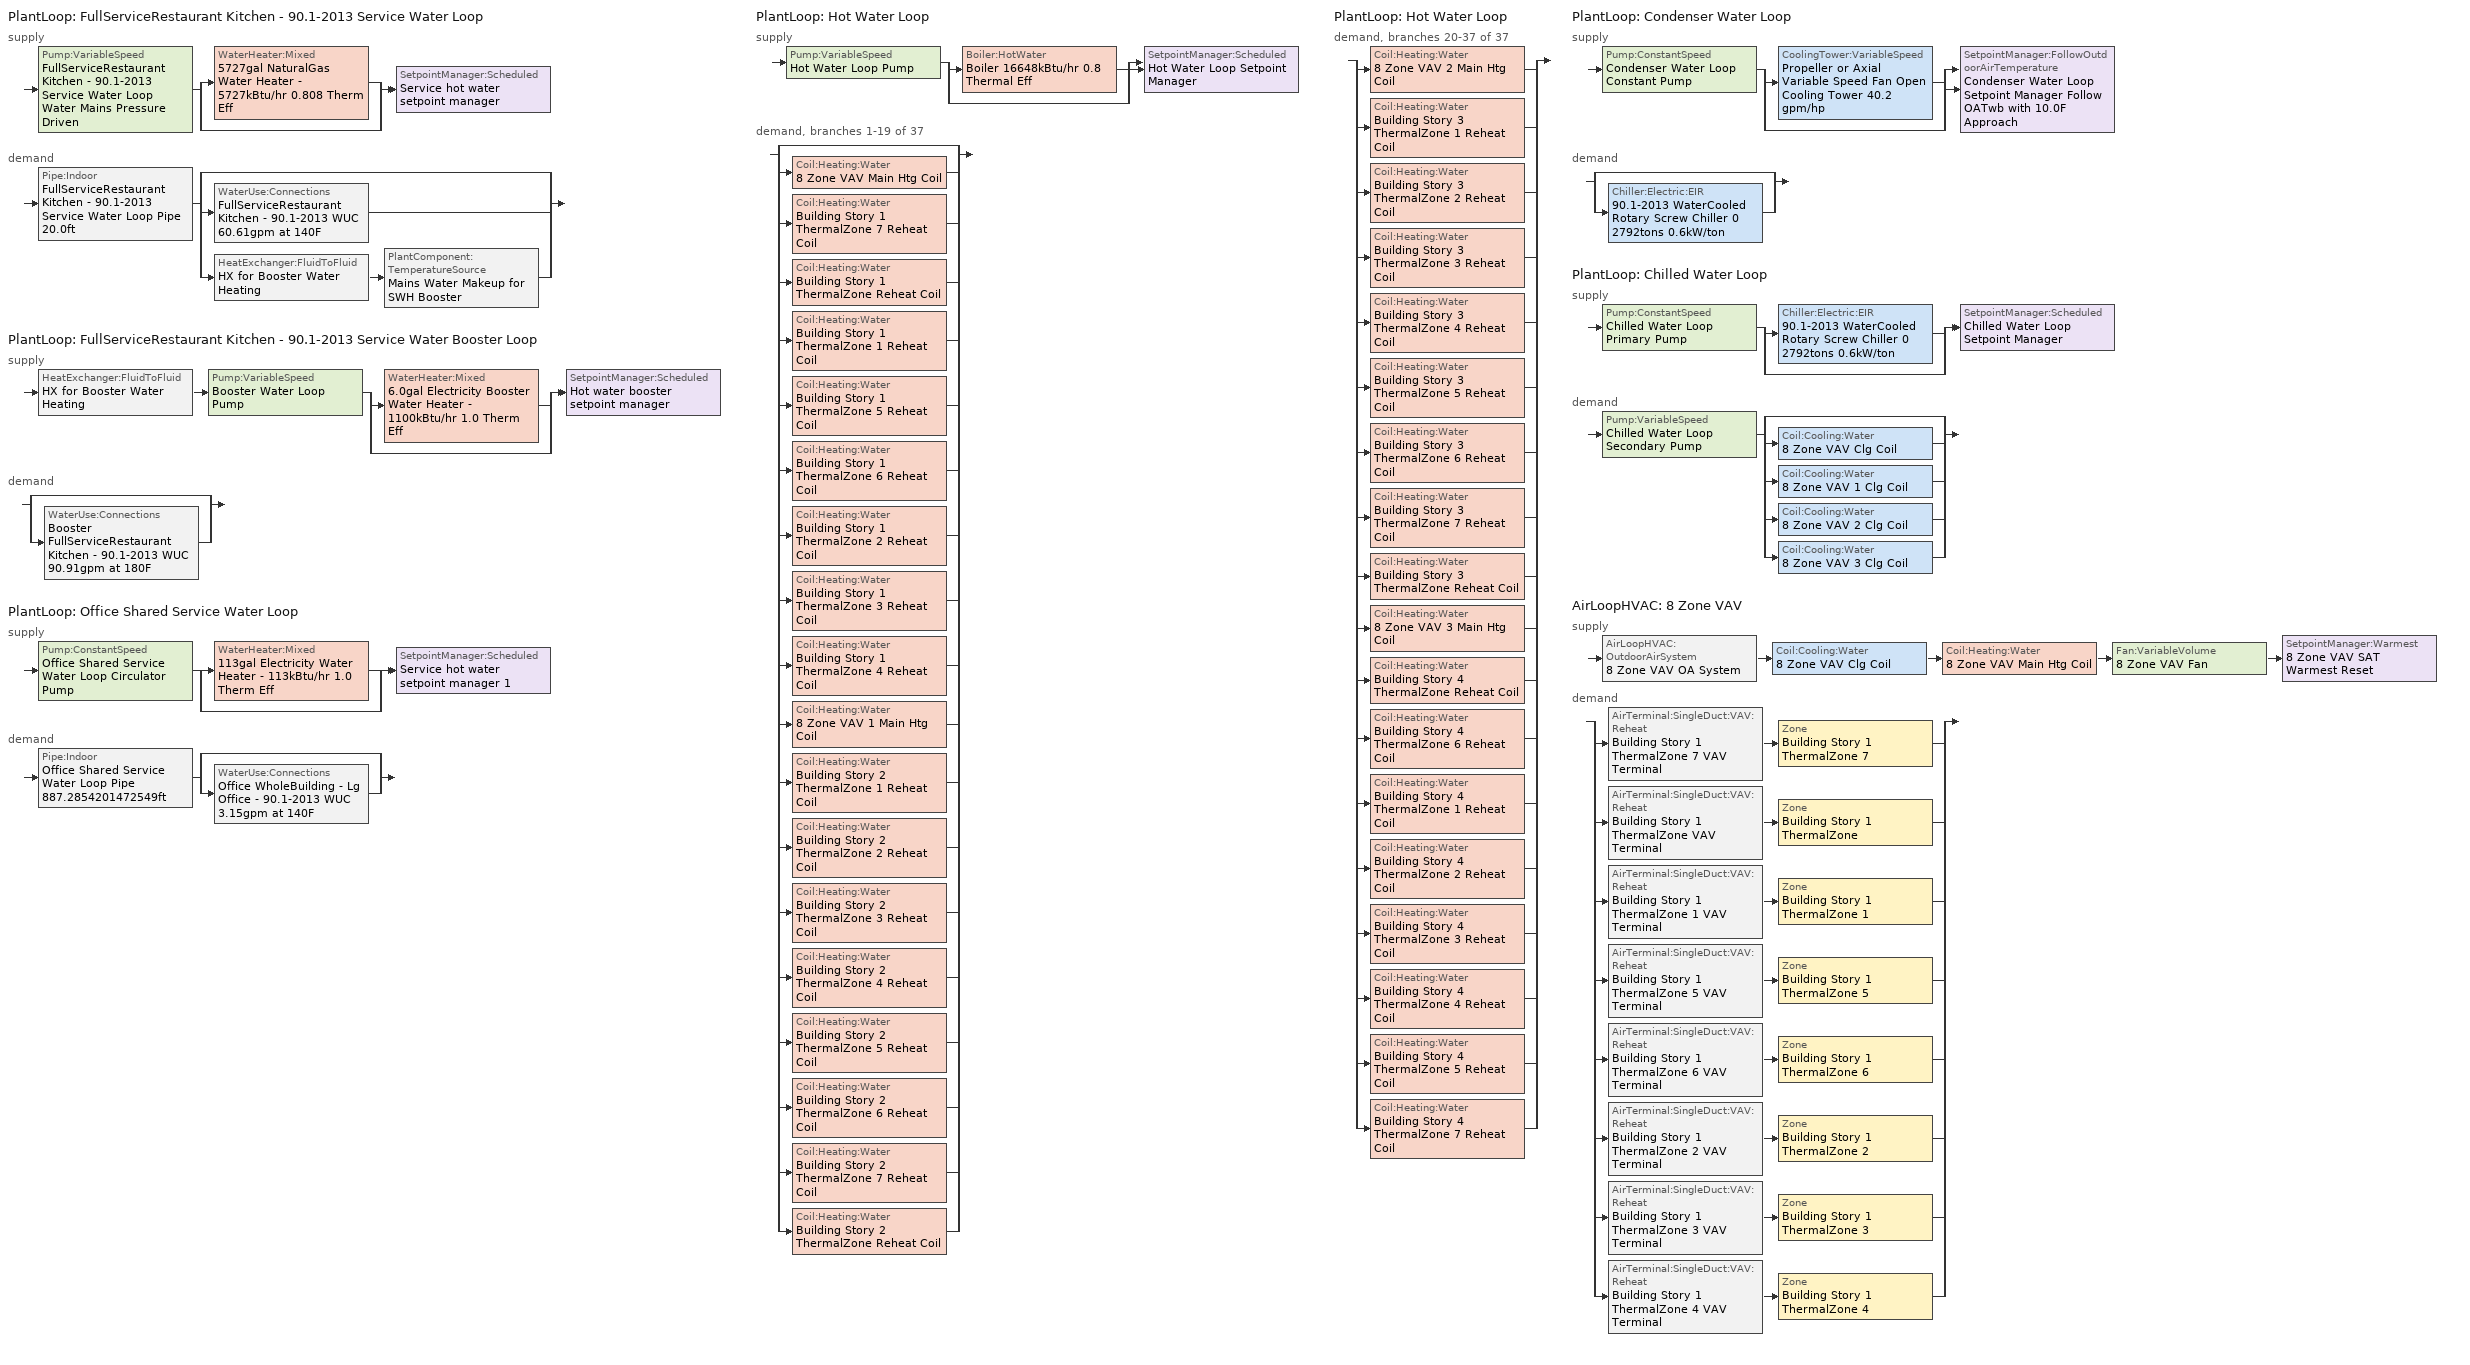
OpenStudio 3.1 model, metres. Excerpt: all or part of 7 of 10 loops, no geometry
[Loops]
PlantLoop 'FullServiceRestaurant Kitchen - 90.1-2013 Service Water Loop'
 supply: Pump:VariableSpeed 'FullServiceRestaurant Kitchen - 90.1-2013 Service Water Loop Water Mains Pressure Driven' > split
  | WaterHeater:Mixed '5727gal NaturalGas Water Heater - 5727kBtu/hr 0.808 Therm Eff'
  | bypass
  join > SetpointManager:Scheduled 'Service hot water setpoint manager'
 demand: Pipe:Indoor 'FullServiceRestaurant Kitchen - 90.1-2013 Service Water Loop Pipe 20.0ft' > split
  | bypass
  | WaterUse:Connections 'FullServiceRestaurant Kitchen - 90.1-2013 WUC 60.61gpm at 140F'
  | HeatExchanger:FluidToFluid 'HX for Booster Water Heating' > PlantComponent:TemperatureSource 'Mains Water Makeup for SWH Booster'
PlantLoop 'FullServiceRestaurant Kitchen - 90.1-2013 Service Water Booster Loop'
 supply: HeatExchanger:FluidToFluid 'HX for Booster Water Heating' > Pump:VariableSpeed 'Booster Water Loop Pump' > split
  | WaterHeater:Mixed '6.0gal Electricity Booster Water Heater - 1100kBtu/hr 1.0 Therm Eff'
  | bypass
  join > SetpointManager:Scheduled 'Hot water booster setpoint manager'
 demand: split
  | bypass
  | WaterUse:Connections 'Booster FullServiceRestaurant Kitchen - 90.1-2013 WUC 90.91gpm at 180F'
PlantLoop 'Office Shared Service Water Loop'
 supply: Pump:ConstantSpeed 'Office Shared Service Water Loop Circulator Pump' > split
  | WaterHeater:Mixed '113gal Electricity Water Heater - 113kBtu/hr 1.0 Therm Eff'
  | bypass
  join > SetpointManager:Scheduled 'Service hot water setpoint manager 1'
 demand: Pipe:Indoor 'Office Shared Service Water Loop Pipe 887.2854201472549ft' > split
  | bypass
  | WaterUse:Connections 'Office WholeBuilding - Lg Office - 90.1-2013 WUC 3.15gpm at 140F'
PlantLoop 'Hot Water Loop'
 supply: Pump:VariableSpeed 'Hot Water Loop Pump' > split
  | Boiler:HotWater 'Boiler 16648kBtu/hr 0.8 Thermal Eff'
  | bypass
  join > SetpointManager:Scheduled 'Hot Water Loop Setpoint Manager'
 demand, branches 1-19 of 37: split
  | bypass
  | Coil:Heating:Water '8 Zone VAV Main Htg Coil'
  | Coil:Heating:Water 'Building Story 1 ThermalZone 7 Reheat Coil'
  | Coil:Heating:Water 'Building Story 1 ThermalZone Reheat Coil'
  | Coil:Heating:Water 'Building Story 1 ThermalZone 1 Reheat Coil'
  | Coil:Heating:Water 'Building Story 1 ThermalZone 5 Reheat Coil'
  | Coil:Heating:Water 'Building Story 1 ThermalZone 6 Reheat Coil'
  | Coil:Heating:Water 'Building Story 1 ThermalZone 2 Reheat Coil'
  | Coil:Heating:Water 'Building Story 1 ThermalZone 3 Reheat Coil'
  | Coil:Heating:Water 'Building Story 1 ThermalZone 4 Reheat Coil'
  | Coil:Heating:Water '8 Zone VAV 1 Main Htg Coil'
  | Coil:Heating:Water 'Building Story 2 ThermalZone 1 Reheat Coil'
  | Coil:Heating:Water 'Building Story 2 ThermalZone 2 Reheat Coil'
  | Coil:Heating:Water 'Building Story 2 ThermalZone 3 Reheat Coil'
  | Coil:Heating:Water 'Building Story 2 ThermalZone 4 Reheat Coil'
  | Coil:Heating:Water 'Building Story 2 ThermalZone 5 Reheat Coil'
  | Coil:Heating:Water 'Building Story 2 ThermalZone 6 Reheat Coil'
  | Coil:Heating:Water 'Building Story 2 ThermalZone 7 Reheat Coil'
  | Coil:Heating:Water 'Building Story 2 ThermalZone Reheat Coil'
PlantLoop 'Hot Water Loop'
 demand, branches 20-37 of 37: split
  | Coil:Heating:Water '8 Zone VAV 2 Main Htg Coil'
  | Coil:Heating:Water 'Building Story 3 ThermalZone 1 Reheat Coil'
  | Coil:Heating:Water 'Building Story 3 ThermalZone 2 Reheat Coil'
  | Coil:Heating:Water 'Building Story 3 ThermalZone 3 Reheat Coil'
  | Coil:Heating:Water 'Building Story 3 ThermalZone 4 Reheat Coil'
  | Coil:Heating:Water 'Building Story 3 ThermalZone 5 Reheat Coil'
  | Coil:Heating:Water 'Building Story 3 ThermalZone 6 Reheat Coil'
  | Coil:Heating:Water 'Building Story 3 ThermalZone 7 Reheat Coil'
  | Coil:Heating:Water 'Building Story 3 ThermalZone Reheat Coil'
  | Coil:Heating:Water '8 Zone VAV 3 Main Htg Coil'
  | Coil:Heating:Water 'Building Story 4 ThermalZone Reheat Coil'
  | Coil:Heating:Water 'Building Story 4 ThermalZone 6 Reheat Coil'
  | Coil:Heating:Water 'Building Story 4 ThermalZone 1 Reheat Coil'
  | Coil:Heating:Water 'Building Story 4 ThermalZone 2 Reheat Coil'
  | Coil:Heating:Water 'Building Story 4 ThermalZone 3 Reheat Coil'
  | Coil:Heating:Water 'Building Story 4 ThermalZone 4 Reheat Coil'
  | Coil:Heating:Water 'Building Story 4 ThermalZone 5 Reheat Coil'
  | Coil:Heating:Water 'Building Story 4 ThermalZone 7 Reheat Coil'
PlantLoop 'Condenser Water Loop'
 supply: Pump:ConstantSpeed 'Condenser Water Loop Constant Pump' > split
  | CoolingTower:VariableSpeed 'Propeller or Axial Variable Speed Fan Open Cooling Tower 40.2 gpm/hp'
  | bypass
  join > SetpointManager:FollowOutdoorAirTemperature 'Condenser Water Loop Setpoint Manager Follow OATwb with 10.0F Approach'
 demand: split
  | bypass
  | Chiller:Electric:EIR '90.1-2013 WaterCooled  Rotary Screw Chiller 0 2792tons 0.6kW/ton'
PlantLoop 'Chilled Water Loop'
 supply: Pump:ConstantSpeed 'Chilled Water Loop Primary Pump' > split
  | Chiller:Electric:EIR '90.1-2013 WaterCooled  Rotary Screw Chiller 0 2792tons 0.6kW/ton'
  | bypass
  join > SetpointManager:Scheduled 'Chilled Water Loop Setpoint Manager'
 demand: Pump:VariableSpeed 'Chilled Water Loop Secondary Pump' > split
  | bypass
  | Coil:Cooling:Water '8 Zone VAV Clg Coil'
  | Coil:Cooling:Water '8 Zone VAV 1 Clg Coil'
  | Coil:Cooling:Water '8 Zone VAV 2 Clg Coil'
  | Coil:Cooling:Water '8 Zone VAV 3 Clg Coil'
AirLoopHVAC '8 Zone VAV'
 supply: AirLoopHVAC:OutdoorAirSystem '8 Zone VAV OA System' > Coil:Cooling:Water '8 Zone VAV Clg Coil' > Coil:Heating:Water '8 Zone VAV Main Htg Coil' > Fan:VariableVolume '8 Zone VAV Fan' > SetpointManager:Warmest '8 Zone VAV SAT Warmest Reset'
 demand: split
  | AirTerminal:SingleDuct:VAV:Reheat 'Building Story 1 ThermalZone 7 VAV Terminal' > Zone 'Building Story 1 ThermalZone 7'
  | AirTerminal:SingleDuct:VAV:Reheat 'Building Story 1 ThermalZone VAV Terminal' > Zone 'Building Story 1 ThermalZone'
  | AirTerminal:SingleDuct:VAV:Reheat 'Building Story 1 ThermalZone 1 VAV Terminal' > Zone 'Building Story 1 ThermalZone 1'
  | AirTerminal:SingleDuct:VAV:Reheat 'Building Story 1 ThermalZone 5 VAV Terminal' > Zone 'Building Story 1 ThermalZone 5'
  | AirTerminal:SingleDuct:VAV:Reheat 'Building Story 1 ThermalZone 6 VAV Terminal' > Zone 'Building Story 1 ThermalZone 6'
  | AirTerminal:SingleDuct:VAV:Reheat 'Building Story 1 ThermalZone 2 VAV Terminal' > Zone 'Building Story 1 ThermalZone 2'
  | AirTerminal:SingleDuct:VAV:Reheat 'Building Story 1 ThermalZone 3 VAV Terminal' > Zone 'Building Story 1 ThermalZone 3'
  | AirTerminal:SingleDuct:VAV:Reheat 'Building Story 1 ThermalZone 4 VAV Terminal' > Zone 'Building Story 1 ThermalZone 4'
[Construction]
Uninsulated copper pipe 0.75in type L: Copper pipe 0.75in type L
Uninsulated copper pipe 0.75in type L 1: Copper pipe 0.75in type L 1
[Material] Roughness=Smooth; Thickness {m}=0.001143; Conductivity {W/m-K}=386; Density {kg/m3}=8906.27; Specific Heat {J/kg-K}=385.1856; Thermal Absorptance=0.9; Solar Absorptance=0.7; Visible Absorptance=0.7
Copper pipe 0.75in type L; Copper pipe 0.75in type L 1
[WaterUse:Connections]
Name | Water Use Equipment Name 1
Booster FullServiceRestaurant Kitchen - 90.1-2013 WUC 90.91gpm at 180F | Booster FullServiceRestaurant Kitchen - 90.1-2013 Service Water Use 90.91gpm at 180F
FullServiceRestaurant Kitchen - 90.1-2013 WUC 60.61gpm at 140F | FullServiceRestaurant Kitchen - 90.1-2013 Service Water Use 60.61gpm at 140F
Office WholeBuilding - Lg Office - 90.1-2013 WUC 3.15gpm at 140F | Office WholeBuilding - Lg Office - 90.1-2013 Service Water Use 3.15gpm at 140F
[WaterUse:Equipment:Definition] Sensible Fraction Schedule=Fraction Sensible - 0.2; Latent Fraction Schedule=Fraction Latent - 0.05
Name | Peak Flow Rate {m3/s} | Target Temperature Schedule
Booster FullServiceRestaurant Kitchen - 90.1-2013 Service Water Use Def 90.91gpm | 0.0057355 | Mixed Water At Faucet Temp - 180F
FullServiceRestaurant Kitchen - 90.1-2013 Service Water Use Def 60.61gpm | 0.00382367 | Mixed Water At Faucet Temp - 140F
Office WholeBuilding - Lg Office - 90.1-2013 Service Water Use Def 3.15gpm | 0.000198892 | Mixed Water At Faucet Temp - 140F 1
[WaterUse:Equipment]
Name | Water Use Equipment Definition | Flow Rate Fraction Schedule
Booster FullServiceRestaurant Kitchen - 90.1-2013 Service Water Use 90.91gpm at 180F | Booster FullServiceRestaurant Kitchen - 90.1-2013 Service Water Use Def 90.91gpm | RestaurantSitDown BLDG_SWH_SCH
FullServiceRestaurant Kitchen - 90.1-2013 Service Water Use 60.61gpm at 140F | FullServiceRestaurant Kitchen - 90.1-2013 Service Water Use Def 60.61gpm | RestaurantSitDown BLDG_SWH_SCH
Office WholeBuilding - Lg Office - 90.1-2013 Service Water Use 3.15gpm at 140F | Office WholeBuilding - Lg Office - 90.1-2013 Service Water Use Def 3.15gpm | OfficeLarge BLDG_SWH_SCH
[PlantLoop] Glycol Concentration=0; Plant Loop Volume {m3}=Autocalculate; Load Distribution Scheme=Optimal
Name | Maximum Loop Temperature {C} | Minimum Loop Temperature {C} | Fluid Type | Common Pipe Simulation
FullServiceRestaurant Kitchen - 90.1-2013 Service Water Loop; Office Shared Service Water Loop | 60 | 10
FullServiceRestaurant Kitchen - 90.1-2013 Service Water Booster Loop
Hot Water Loop |  | 10 | Water
Condenser Water Loop | 80 | 5
Chilled Water Loop | 40 | 1 |  | CommonPipe
[Sizing:Plant]
Name | Loop Type | Design Loop Exit Temperature {C} | Loop Design Temperature Difference {deltaC} | Sizing Option | Zone Timesteps in Averaging Window | Coincident Sizing Factor Mode
FullServiceRestaurant Kitchen - 90.1-2013 Service Water Loop; Office Shared Service Water Loop | Heating | 60 | 5 | NonCoincident | 1 | None
FullServiceRestaurant Kitchen - 90.1-2013 Service Water Booster Loop | Heating | 82.2222 | 5 | NonCoincident | 1 | None
Hot Water Loop | Heating | 82.2222 | 11.1111 | NonCoincident | 1 | None
Condenser Water Loop | Condenser | 29.4444 | 5.55556 | Coincident | 6 | GlobalCoolingSizingFactor
Chilled Water Loop | Cooling | 6.66667 | 5.61111 | NonCoincident | 1 | None
[SetpointManager:Scheduled] Control Variable=Temperature
Name | Schedule | Setpoint Node or NodeList
Service hot water setpoint manager | Service Water Loop Temp - 140F | FullServiceRestaurant Kitchen - 90.1-2013 Service Water Loop Supply Outlet Node
Hot water booster setpoint manager | Service Water Booster Temp - 180.00000000000006F | FullServiceRestaurant Kitchen - 90.1-2013 Service Water Booster Loop Supply Outlet Node
Service hot water setpoint manager 1 | Service Water Loop Temp - 140F 1 | Office Shared Service Water Loop Supply Outlet Node
Hot Water Loop Setpoint Manager | Hot Water Loop Temp - 180F | Hot Water Loop Supply Outlet Node
Chilled Water Loop Setpoint Manager | Chilled Water Loop Temp - 44F | Chilled Water Loop Supply Outlet Node
[Pump:VariableSpeed] Skin Loss Radiative Fraction=0.5; Design Power Sizing Method=PowerPerFlowPerPressure; Design Electric Power per Unit Flow Rate {W/(m3/s)}=348701.1; Design Shaft Power per Unit Flow Rate per Unit Head {W-s/m3-Pa}=1.28205; Design Minimum Flow Rate Fraction=0
Name | Rated Pump Head {Pa} | Motor Efficiency | Pump Control Type | Rated Power Consumption {W} | Minimum Flow Rate {m3/s} | Fraction of Motor Inefficiencies to Fluid Stream | Coefficient 1 of the Part Load Performance Curve | Coefficient 2 of the Part Load Performance Curve | Coefficient 3 of the Part Load Performance Curve | Coefficient 4 of the Part Load Performance Curve
FullServiceRestaurant Kitchen - 90.1-2013 Service Water Loop Water Mains Pressure Driven | 0.001 | 0.7 | Continuous
Booster Water Loop Pump | 0 | 1 | Continuous | 0 | 0
Hot Water Loop Pump | 179344 | 0.941 | Intermittent
Chilled Water Loop Secondary Pump | 134508 | 0.954 | Intermittent |  |  | 0 | 0 | 0.0205 | 0.4101 | 0.5753
[WaterHeater:Mixed] Deadband Temperature Difference {deltaC}=2; Heater Control Type=Cycle; Off Cycle Parasitic Fuel Consumption Rate {W}=0; Off Cycle Parasitic Heat Fraction to Tank=0; On Cycle Parasitic Fuel Consumption Rate {W}=0; On Cycle Parasitic Heat Fraction to Tank=0; Ambient Temperature Indicator=Schedule; Use Side Effectiveness=1; Source Side Effectiveness=1; Use Side Design Flow Rate {m3/s}=autosize; Source Side Design Flow Rate {m3/s}=autosize; Indirect Water Heating Recovery Time {hr}=1.5; Source Side Flow Control Mode=IndirectHeatPrimarySetpoint
Name | Tank Volume {m3} | Setpoint Temperature Schedule | Maximum Temperature Limit {C} | Heater Maximum Capacity {W} | Heater Fuel Type | Heater Thermal Efficiency | Off Cycle Parasitic Fuel Type | On Cycle Parasitic Fuel Type | Ambient Temperature Schedule | Off Cycle Loss Coefficient to Ambient Temperature {W/K} | On Cycle Loss Coefficient to Ambient Temperature {W/K}
5727gal NaturalGas Water Heater - 5727kBtu/hr 0.808 Therm Eff | 21.6802 | Service Water Loop Temp - 140F | 60 | 1.67851e+06 | NaturalGas | 0.808397 | NaturalGas | NaturalGas | Water Heater Ambient Temp Schedule - 71.6f | 453.02 | 453.02
6.0gal Electricity Booster Water Heater - 1100kBtu/hr 1.0 Therm Eff | 0.0227125 | Service Water Booster Temp - 180.00000000000006F | 82.2222 | 322273 | Electricity | 1 | Electricity | Electricity | Water Heater Ambient Temp Schedule - 71.6 | 1.59362 | 1.59362
113gal Electricity Water Heater - 113kBtu/hr 1.0 Therm Eff | 0.428533 | Service Water Loop Temp - 140F 1 | 60 | 33177.6 | Electricity | 1 | Electricity | Electricity | Water Heater Ambient Temp Schedule - 71.6f 1 | 2.95713 | 2.95713
[Pipe:Indoor] Environment Type=Schedule; Pipe Inside Diameter {m}=0.019939
Name | Construction | Ambient Temperature Schedule | Ambient Air Velocity Schedule | Pipe Length {m}
FullServiceRestaurant Kitchen - 90.1-2013 Service Water Loop Pipe 20.0ft | Uninsulated copper pipe 0.75in type L | FullServiceRestaurant Kitchen - 90.1-2013 Service Water Loop Piping Air Temp - 70F | FullServiceRestaurant Kitchen - 90.1-2013 Service Water Loop Piping Air Velocity - 0.67mph | 6.096
Office Shared Service Water Loop Pipe 887.2854201472549ft | Uninsulated copper pipe 0.75in type L 1 | Office Shared Service Water Loop Piping Air Temp - 70F | Office Shared Service Water Loop Piping Air Velocity - 0.67mph | 270.445
[HeatExchanger:FluidToFluid]
HX for Booster Water Heating: Loop Demand Side Design Flow Rate {m3/s}=autosize; Loop Supply Side Design Flow Rate {m3/s}=autosize; Heat Exchange Model Type=Ideal; Heat Exchanger U-Factor Times Area Value {W/K}=autosize; Control Type=UncontrolledOn; Minimum Temperature Difference to Activate Heat Exchanger {deltaC}=0.01; Heat Transfer Metering End Use Type=LoopToLoop; Component Override Cooling Control Temperature Mode=Loop; Sizing Factor=1; Operation Minimum Temperature Limit {C}=0; Operation Maximum Temperature Limit {C}=100
[PlantComponent:TemperatureSource]
Mains Water Makeup for SWH Booster: Design Volume Flow Rate {m3/s}=autosize; Temperature Specification Type=Scheduled; Source Temperature {C}=8; Source Temperature Schedule=Mains Water Temperature
[Pump:ConstantSpeed] Rated Flow Rate {m3/s}=autosize; Rated Power Consumption {W}=autosize; Fraction of Motor Inefficiencies to Fluid Stream=0; Pump Control Type=Intermittent; Design Power Sizing Method=PowerPerFlowPerPressure; Design Electric Power per Unit Flow Rate {W/(m3/s)}=348701.1; Design Shaft Power per Unit Flow Rate per Unit Head {W-s/m3-Pa}=1.28205
Name | Rated Pump Head {Pa} | Motor Efficiency
Office Shared Service Water Loop Circulator Pump | 29890.7 | 0.7
Condenser Water Loop Constant Pump | 148557 | 0.958
Chilled Water Loop Primary Pump | 44836 | 0.941
[Sizing:Zone] Zone Cooling Design Supply Air Temperature Input Method=SupplyAirTemperature; Zone Cooling Design Supply Air Temperature {C}=12.7778; Zone Cooling Design Supply Air Temperature Difference {deltaC}=11.11; Zone Heating Design Supply Air Temperature Input Method=SupplyAirTemperature; Zone Heating Design Supply Air Temperature {C}=40; Zone Heating Design Supply Air Temperature Difference {deltaC}=11.11; Zone Cooling Design Supply Air Humidity Ratio {kg-H2O/kg-air}=0.0085; Zone Heating Design Supply Air Humidity Ratio {kg-H2O/kg-air}=0.008; Cooling Design Air Flow Method=DesignDayWithLimit; Heating Design Air Flow Method=DesignDay; Account for Dedicated Outdoor Air System=No; Dedicated Outdoor Air System Control Strategy=NeutralSupplyAir; Dedicated Outdoor Air Low Setpoint Temperature for Design {C}=autosize; Dedicated Outdoor Air High Setpoint Temperature for Design {C}=autosize
Building Story 1 ThermalZone; Building Story 1 ThermalZone 1; Building Story 1 ThermalZone 2; Building Story 1 ThermalZone 3; Building Story 1 ThermalZone 4; Building Story 1 ThermalZone 5; Building Story 1 ThermalZone 6; Building Story 1 ThermalZone 7
[Zone equipment]
Building Story 1 ThermalZone: Building Story 1 ThermalZone VAV Terminal
Building Story 1 ThermalZone 1: Building Story 1 ThermalZone 1 VAV Terminal
Building Story 1 ThermalZone 2: Building Story 1 ThermalZone 2 VAV Terminal
Building Story 1 ThermalZone 3: Building Story 1 ThermalZone 3 VAV Terminal
Building Story 1 ThermalZone 4: Building Story 1 ThermalZone 4 VAV Terminal
Building Story 1 ThermalZone 5: Building Story 1 ThermalZone 5 VAV Terminal
Building Story 1 ThermalZone 6: Building Story 1 ThermalZone 6 VAV Terminal
Building Story 1 ThermalZone 7: Building Story 1 ThermalZone 7 VAV Terminal
[Boiler:HotWater]
Boiler 16648kBtu/hr 0.8 Thermal Eff: Fuel Type=NaturalGas; Nominal Thermal Efficiency=0.8; Efficiency Curve Temperature Evaluation Variable=LeavingBoiler; Normalized Boiler Efficiency Curve=Boiler with Minimum Turndown; Minimum Part Load Ratio=0; Maximum Part Load Ratio=1.2; Optimum Part Load Ratio=1; Water Outlet Upper Temperature Limit {C}=95; Boiler Flow Mode=LeavingSetpointModulated; Parasitic Electric Load {W}=0; Sizing Factor=1
[SetpointManager:FollowOutdoorAirTemperature]
Condenser Water Loop Setpoint Manager Follow OATwb with 10.0F Approach: Control Variable=Temperature; Reference Temperature Type=OutdoorAirWetBulb; Offset Temperature Difference {deltaC}=5.55556; Maximum Setpoint Temperature {C}=29.3556; Minimum Setpoint Temperature {C}=21.1111; Setpoint Node or NodeList=Condenser Water Loop Supply Outlet Node
[CoolingTower:VariableSpeed]
Propeller or Axial Variable Speed Fan Open Cooling Tower 40.2 gpm/hp: Model Type=CoolToolsCrossFlow; Design Inlet Air Wet-Bulb Temperature {C}=23.8; Design Approach Temperature {deltaC}=5.55556; Design Range Temperature {deltaC}=5.55556; Design Water Flow Rate {m3/s}=autosize; Design Air Flow Rate {m3/s}=autosize; Design Fan Power {W}=158098; Fan Power Ratio Function of Air Flow Rate Ratio Curve=VSD-TWR-FAN-FPLR; Minimum Air Flow Rate Ratio=0.2; Fraction of Tower Capacity in Free Convection Regime=0.125; Basin Heater Capacity {W/K}=0; Basin Heater Setpoint Temperature {C}=2; Evaporation Loss Mode=SaturatedExit; Evaporation Loss Factor {percent/K}=0.2; Drift Loss Percent {percent}=0.008; Blowdown Calculation Mode=ConcentrationRatio; Blowdown Concentration Ratio=3; Number of Cells=1; Cell Control=MaximalCell; Sizing Factor=1
[Chiller:Electric:EIR]
90.1-2013 WaterCooled  Rotary Screw Chiller 0 2792tons 0.6kW/ton: Reference Capacity {W}=Autosize; Reference COP {W/W}=6.28036; Reference Leaving Chilled Water Temperature {C}=6.66667; Reference Entering Condenser Fluid Temperature {C}=35; Reference Chilled Water Flow Rate {m3/s}=Autosize; Cooling Capacity Function of Temperature Curve=ChlrWtrPosDispPathAAllQRatio_fTchwsTcwsSI; Electric Input to Cooling Output Ratio Function of Temperature Curve=ChlrWtrPosDispPathAAllEIRRatio_fTchwsTcwsSI; Electric Input to Cooling Output Ratio Function of Part Load Ratio Curve=ChlrWtrPosDispPathAAllEIRRatio_fQRatio; Minimum Part Load Ratio=0.15; Maximum Part Load Ratio=1; Optimum Part Load Ratio=1; Minimum Unloading Ratio=0.25; Condenser Type=WaterCooled; Leaving Chilled Water Lower Temperature Limit {C}=2.22222; Chiller Flow Mode=ConstantFlow; Design Heat Recovery Water Flow Rate {m3/s}=Autosize; Sizing Factor=1; Basin Heater Capacity {W/K}=0; Basin Heater Setpoint Temperature {C}=10; Condenser Heat Recovery Relative Capacity Fraction=1
[AirLoopHVAC]
8 Zone VAV: Availability Schedule=8 Zone VAV Occ Sch; Design Supply Air Flow Rate {m3/s}=autosize; Design Return Air Flow Fraction of Supply Air Flow=1
[Sizing:System]
8 Zone VAV: Type of Load to Size On=Sensible; Design Outdoor Air Flow Rate {m3/s}=11.905; Central Heating Maximum System Air Flow Ratio=0.3; Preheat Design Temperature {C}=7.22222; Preheat Design Humidity Ratio {kg-H2O/kg-Air}=0.008; Precool Design Temperature {C}=12.7778; Precool Design Humidity Ratio {kg-H2O/kg-Air}=0.008; Central Cooling Design Supply Air Temperature {C}=12.7778; Central Heating Design Supply Air Temperature {C}=12.7778; Sizing Option=Coincident; 100% Outdoor Air in Cooling=No; 100% Outdoor Air in Heating=No; Central Cooling Design Supply Air Humidity Ratio {kg-H2O/kg-Air}=0.0085; Central Heating Design Supply Air Humidity Ratio {kg-H2O/kg-Air}=0.008; Cooling Design Air Flow Method=DesignDay; Cooling Design Air Flow Rate {m3/s}=0; Heating Design Air Flow Method=DesignDay; Heating Design Air Flow Rate {m3/s}=0; System Outdoor Air Method=ZoneSum; Zone Maximum Outdoor Air Fraction=1; Cooling Supply Air Flow Rate Per Floor Area {m3/s-m2}=0.00996765; Cooling Fraction of Autosized Cooling Supply Air Flow Rate=1; Cooling Supply Air Flow Rate Per Unit Cooling Capacity {m3/s-W}=3.94755e-05; Heating Supply Air Flow Rate Per Floor Area {m3/s-m2}=0.00996765; Heating Fraction of Autosized Heating Supply Air Flow Rate=1; Heating Fraction of Autosized Cooling Supply Air Flow Rate=1; Heating Supply Air Flow Rate Per Unit Heating Capacity {m3/s-W}=3.15882e-05; Cooling Design Capacity Method=CoolingDesignCapacity; Cooling Design Capacity {W}=autosize; Cooling Design Capacity Per Floor Area {W/m2}=234.7; Fraction of Autosized Cooling Design Capacity=1; Heating Design Capacity Method=HeatingDesignCapacity; Heating Design Capacity {W}=autosize; Heating Design Capacity Per Floor Area {W/m2}=157; Fraction of Autosized Heating Design Capacity=1; Central Cooling Capacity Control Method=OnOff
[Fan:VariableVolume]
8 Zone VAV Fan: Availability Schedule=Always On Discrete; Fan Total Efficiency=0.6227; Pressure Rise {Pa}=1389.92; Maximum Flow Rate {m3/s}=Autosize; Fan Power Minimum Flow Rate Input Method=Fraction; Fan Power Minimum Flow Fraction=0.25; Fan Power Minimum Air Flow Rate {m3/s}=0; Motor Efficiency=0.958; Motor In Airstream Fraction=1; Fan Power Coefficient 1=0.04076; Fan Power Coefficient 2=0.0881; Fan Power Coefficient 3=-0.0729; Fan Power Coefficient 4=0.9437; Fan Power Coefficient 5=0
[Coil:Heating:Water] Availability Schedule=Always On Discrete; Rated Inlet Water Temperature {C}=82.2222; Rated Outlet Water Temperature {C}=71.1111
Name | Rated Inlet Air Temperature {C} | Rated Outlet Air Temperature {C}
8 Zone VAV Main Htg Coil; 8 Zone VAV 1 Main Htg Coil; 8 Zone VAV 2 Main Htg Coil; 8 Zone VAV 3 Main Htg Coil | 7.22222 | 12.7778
Building Story 1 ThermalZone 7 Reheat Coil; Building Story 1 ThermalZone Reheat Coil; Building Story 1 ThermalZone 1 Reheat Coil; Building Story 1 ThermalZone 5 Reheat Coil; Building Story 1 ThermalZone 6 Reheat Coil; Building Story 1 ThermalZone 2 Reheat Coil; Building Story 1 ThermalZone 3 Reheat Coil; Building Story 1 ThermalZone 4 Reheat Coil; Building Story 2 ThermalZone 1 Reheat Coil; Building Story 2 ThermalZone 2 Reheat Coil; Building Story 2 ThermalZone 3 Reheat Coil; Building Story 2 ThermalZone 4 Reheat Coil; Building Story 2 ThermalZone 5 Reheat Coil; Building Story 2 ThermalZone 6 Reheat Coil; Building Story 2 ThermalZone 7 Reheat Coil; Building Story 2 ThermalZone Reheat Coil; Building Story 3 ThermalZone 1 Reheat Coil; Building Story 3 ThermalZone 2 Reheat Coil; Building Story 3 ThermalZone 3 Reheat Coil; Building Story 3 ThermalZone 4 Reheat Coil; Building Story 3 ThermalZone 5 Reheat Coil; Building Story 3 ThermalZone 6 Reheat Coil; Building Story 3 ThermalZone 7 Reheat Coil; Building Story 3 ThermalZone Reheat Coil; Building Story 4 ThermalZone Reheat Coil; Building Story 4 ThermalZone 6 Reheat Coil; Building Story 4 ThermalZone 1 Reheat Coil; Building Story 4 ThermalZone 2 Reheat Coil; Building Story 4 ThermalZone 3 Reheat Coil; Building Story 4 ThermalZone 4 Reheat Coil; Building Story 4 ThermalZone 5 Reheat Coil; Building Story 4 ThermalZone 7 Reheat Coil | 12.7778 | 40
[Controller:WaterCoil] Minimum Actuated Flow {m3/s}=0
Name | Water Coil | Action | Controller Convergence Tolerance {deltaC}
8 Zone VAV Main Htg Coil Controller | 8 Zone VAV Main Htg Coil | Normal | 0.0001
8 Zone VAV Clg Coil Controller | 8 Zone VAV Clg Coil | Reverse
Building Story 1 ThermalZone 7 Reheat Coil Controller | Building Story 1 ThermalZone 7 Reheat Coil | Normal | 0.0001
Building Story 1 ThermalZone Reheat Coil Controller | Building Story 1 ThermalZone Reheat Coil | Normal | 0.0001
Building Story 1 ThermalZone 1 Reheat Coil Controller | Building Story 1 ThermalZone 1 Reheat Coil | Normal | 0.0001
Building Story 1 ThermalZone 5 Reheat Coil Controller | Building Story 1 ThermalZone 5 Reheat Coil | Normal | 0.0001
Building Story 1 ThermalZone 6 Reheat Coil Controller | Building Story 1 ThermalZone 6 Reheat Coil | Normal | 0.0001
Building Story 1 ThermalZone 2 Reheat Coil Controller | Building Story 1 ThermalZone 2 Reheat Coil | Normal | 0.0001
Building Story 1 ThermalZone 3 Reheat Coil Controller | Building Story 1 ThermalZone 3 Reheat Coil | Normal | 0.0001
Building Story 1 ThermalZone 4 Reheat Coil Controller | Building Story 1 ThermalZone 4 Reheat Coil | Normal | 0.0001
8 Zone VAV 1 Main Htg Coil Controller | 8 Zone VAV 1 Main Htg Coil | Normal | 0.0001
8 Zone VAV 1 Clg Coil Controller | 8 Zone VAV 1 Clg Coil | Reverse
Building Story 2 ThermalZone 1 Reheat Coil Controller | Building Story 2 ThermalZone 1 Reheat Coil | Normal | 0.0001
Building Story 2 ThermalZone 2 Reheat Coil Controller | Building Story 2 ThermalZone 2 Reheat Coil | Normal | 0.0001
Building Story 2 ThermalZone 3 Reheat Coil Controller | Building Story 2 ThermalZone 3 Reheat Coil | Normal | 0.0001
Building Story 2 ThermalZone 4 Reheat Coil Controller | Building Story 2 ThermalZone 4 Reheat Coil | Normal | 0.0001
Building Story 2 ThermalZone 5 Reheat Coil Controller | Building Story 2 ThermalZone 5 Reheat Coil | Normal | 0.0001
Building Story 2 ThermalZone 6 Reheat Coil Controller | Building Story 2 ThermalZone 6 Reheat Coil | Normal | 0.0001
Building Story 2 ThermalZone 7 Reheat Coil Controller | Building Story 2 ThermalZone 7 Reheat Coil | Normal | 0.0001
Building Story 2 ThermalZone Reheat Coil Controller | Building Story 2 ThermalZone Reheat Coil | Normal | 0.0001
8 Zone VAV 2 Main Htg Coil Controller | 8 Zone VAV 2 Main Htg Coil | Normal | 0.0001
8 Zone VAV 2 Clg Coil Controller | 8 Zone VAV 2 Clg Coil | Reverse
Building Story 3 ThermalZone 1 Reheat Coil Controller | Building Story 3 ThermalZone 1 Reheat Coil | Normal | 0.0001
Building Story 3 ThermalZone 2 Reheat Coil Controller | Building Story 3 ThermalZone 2 Reheat Coil | Normal | 0.0001
Building Story 3 ThermalZone 3 Reheat Coil Controller | Building Story 3 ThermalZone 3 Reheat Coil | Normal | 0.0001
Building Story 3 ThermalZone 4 Reheat Coil Controller | Building Story 3 ThermalZone 4 Reheat Coil | Normal | 0.0001
Building Story 3 ThermalZone 5 Reheat Coil Controller | Building Story 3 ThermalZone 5 Reheat Coil | Normal | 0.0001
Building Story 3 ThermalZone 6 Reheat Coil Controller | Building Story 3 ThermalZone 6 Reheat Coil | Normal | 0.0001
Building Story 3 ThermalZone 7 Reheat Coil Controller | Building Story 3 ThermalZone 7 Reheat Coil | Normal | 0.0001
Building Story 3 ThermalZone Reheat Coil Controller | Building Story 3 ThermalZone Reheat Coil | Normal | 0.0001
8 Zone VAV 3 Main Htg Coil Controller | 8 Zone VAV 3 Main Htg Coil | Normal | 0.0001
8 Zone VAV 3 Clg Coil Controller | 8 Zone VAV 3 Clg Coil | Reverse
Building Story 4 ThermalZone Reheat Coil Controller | Building Story 4 ThermalZone Reheat Coil | Normal | 0.0001
Building Story 4 ThermalZone 6 Reheat Coil Controller | Building Story 4 ThermalZone 6 Reheat Coil | Normal | 0.0001
Building Story 4 ThermalZone 1 Reheat Coil Controller | Building Story 4 ThermalZone 1 Reheat Coil | Normal | 0.0001
Building Story 4 ThermalZone 2 Reheat Coil Controller | Building Story 4 ThermalZone 2 Reheat Coil | Normal | 0.0001
Building Story 4 ThermalZone 3 Reheat Coil Controller | Building Story 4 ThermalZone 3 Reheat Coil | Normal | 0.0001
Building Story 4 ThermalZone 4 Reheat Coil Controller | Building Story 4 ThermalZone 4 Reheat Coil | Normal | 0.0001
Building Story 4 ThermalZone 5 Reheat Coil Controller | Building Story 4 ThermalZone 5 Reheat Coil | Normal | 0.0001
Building Story 4 ThermalZone 7 Reheat Coil Controller | Building Story 4 ThermalZone 7 Reheat Coil | Normal | 0.0001
[Coil:Cooling:Water] Availability Schedule=Always On Discrete; Design Inlet Water Temperature {C}=Autosize; Heat Exchanger Configuration=CrossFlow
8 Zone VAV Clg Coil; 8 Zone VAV 1 Clg Coil; 8 Zone VAV 2 Clg Coil; 8 Zone VAV 3 Clg Coil
[Controller:OutdoorAir]
8 Zone VAV OA Controller: Minimum Outdoor Air Flow Rate {m3/s}=autosize; Maximum Outdoor Air Flow Rate {m3/s}=Autosize; Economizer Control Type=DifferentialDryBulb; Economizer Control Action Type=ModulateFlow; Lockout Type=LockoutWithHeating; Minimum Limit Type=FixedMinimum; Minimum Outdoor Air Schedule=8 Zone VAV Occ Sch; Controller Mechanical Ventilation=8 Zone VAV Vent Controller; High Humidity Control=No; Heat Recovery Bypass Control Type=BypassWhenOAFlowGreaterThanMinimum
[Controller:MechanicalVentilation]
8 Zone VAV Vent Controller: Availability Schedule=Always On Discrete; System Outdoor Air Method=ZoneSum
[AirLoopHVAC:OutdoorAirSystem]
8 Zone VAV OA System: Controller=8 Zone VAV OA Controller
[AirTerminal:SingleDuct:VAV:Reheat] Availability Schedule=Always On Discrete; Maximum Air Flow Rate {m3/s}=AutoSize; Zone Minimum Air Flow Input Method=Constant; Constant Minimum Air Flow Fraction=0.238865; Fixed Minimum Air Flow Rate {m3/s}=0; Maximum Hot Water or Steam Flow Rate {m3/s}=AutoSize; Minimum Hot Water or Steam Flow Rate {m3/s}=0; Convergence Tolerance=0.001; Damper Heating Action=ReverseWithLimits; Maximum Flow per Zone Floor Area During Reheat {m3/s-m2}=AutoSize; Maximum Flow Fraction During Reheat=0.5; Maximum Reheat Air Temperature {C}=40; Control For Outdoor Air=No
Name | Reheat Coil
Building Story 1 ThermalZone 7 VAV Terminal | Building Story 1 ThermalZone 7 Reheat Coil
Building Story 1 ThermalZone VAV Terminal | Building Story 1 ThermalZone Reheat Coil
Building Story 1 ThermalZone 1 VAV Terminal | Building Story 1 ThermalZone 1 Reheat Coil
Building Story 1 ThermalZone 5 VAV Terminal | Building Story 1 ThermalZone 5 Reheat Coil
Building Story 1 ThermalZone 6 VAV Terminal | Building Story 1 ThermalZone 6 Reheat Coil
Building Story 1 ThermalZone 2 VAV Terminal | Building Story 1 ThermalZone 2 Reheat Coil
Building Story 1 ThermalZone 3 VAV Terminal | Building Story 1 ThermalZone 3 Reheat Coil
Building Story 1 ThermalZone 4 VAV Terminal | Building Story 1 ThermalZone 4 Reheat Coil
[SetpointManager:Warmest]
8 Zone VAV SAT Warmest Reset: Control Variable=Temperature; Minimum Setpoint Temperature {C}=12.7778; Maximum Setpoint Temperature {C}=15.5556; Strategy=MaximumTemperature; Setpoint Node or NodeList=8 Zone VAV Supply Outlet Node
[Schedule:Ruleset]
RestaurantSitDown BLDG_SWH_SCH: Default Day Schedule=RestaurantSitDown BLDG_SWH_SCH Default; Summer Design Day Schedule=RestaurantSitDown BLDG_SWH_SCH Summer Design Day; Winter Design Day Schedule=RestaurantSitDown BLDG_SWH_SCH Winter Design Day
Fraction Sensible - 0.2: Default Day Schedule=Fraction Sensible - 0.2 Default
Fraction Latent - 0.05: Default Day Schedule=Fraction Latent - 0.05 Default
Mixed Water At Faucet Temp - 180F: Default Day Schedule=Mixed Water At Faucet Temp - 180F Default
Mixed Water At Faucet Temp - 140F: Default Day Schedule=Mixed Water At Faucet Temp - 140F Default
Service Water Loop Temp - 140F: Default Day Schedule=Service Water Loop Temp - 140F Default
Water Heater Ambient Temp Schedule - 71.6f: Default Day Schedule=Water Heater Ambient Temp Schedule - 71.6f Default
FullServiceRestaurant Kitchen - 90.1-2013 Service Water Loop Piping Air Temp - 70F: Default Day Schedule=FullServiceRestaurant Kitchen - 90.1-2013 Service Water Loop Piping Air Temp - 70F Default
FullServiceRestaurant Kitchen - 90.1-2013 Service Water Loop Piping Air Velocity - 0.67mph: Default Day Schedule=FullServiceRestaurant Kitchen - 90.1-2013 Service Water Loop Piping Air Velocity - 0.67mph Default
Service Water Booster Temp - 180.00000000000006F: Default Day Schedule=Service Water Booster Temp - 180.00000000000006F Default
Water Heater Ambient Temp Schedule - 71.6: Default Day Schedule=Water Heater Ambient Temp Schedule - 71.6 Default
OfficeLarge BLDG_SWH_SCH: Default Day Schedule=OfficeLarge BLDG_SWH_SCH Default; Summer Design Day Schedule=OfficeLarge BLDG_SWH_SCH Summer Design Day; Winter Design Day Schedule=OfficeLarge BLDG_SWH_SCH Winter Design Day
Mixed Water At Faucet Temp - 140F 1: Default Day Schedule=Mixed Water At Faucet Temp - 140F Default 1
Service Water Loop Temp - 140F 1: Default Day Schedule=Service Water Loop Temp - 140F Default 1
Water Heater Ambient Temp Schedule - 71.6f 1: Default Day Schedule=Water Heater Ambient Temp Schedule - 71.6f Default 1
Office Shared Service Water Loop Piping Air Temp - 70F: Default Day Schedule=Office Shared Service Water Loop Piping Air Temp - 70F Default
Office Shared Service Water Loop Piping Air Velocity - 0.67mph: Default Day Schedule=Office Shared Service Water Loop Piping Air Velocity - 0.67mph Default
Hot Water Loop Temp - 180F: Default Day Schedule=Hot Water Loop Temp - 180F Default
Chilled Water Loop Temp - 44F: Default Day Schedule=Chilled Water Loop Temp - 44F Default
8 Zone VAV Occ Sch: Default Day Schedule=8 Zone VAV Occ Sch Default; Summer Design Day Schedule=8 Zone VAV Occ Sch Summer Design Day; Winter Design Day Schedule=8 Zone VAV Occ Sch Winter Design Day
[Schedule:Day]
RestaurantSitDown BLDG_SWH_SCH Default: 1, 0, 0.25, 6, 0, 0, 10, 0, 0.15, 12, 0, 0.5, 14, 0, 0.4, 17, 0, 0.3, 18, 0, 0.4, 20, 0, 0.5, 21, 0, 0.4, 22, 0, 0.5, 23, 0, 0.4, 24, 0, 0.2
RestaurantSitDown BLDG_SWH_SCH Summer Design Day; RestaurantSitDown BLDG_SWH_SCH SmrDsn|Wkdy Day: 1, 0, 0.2, 6, 0, 0, 7, 0, 0.15, 8, 0, 0.6, 9, 0, 0.55, 10, 0, 0.45, 11, 0, 0.4, 12, 0, 0.45, 13, 0, 0.4, 14, 0, 0.35, 17, 0, 0.3, 18, 0, 0.4, 19, 0, 0.55, 20, 0, 0.6, 21, 0, 0.5, 22, 0, 0.55, 23, 0, 0.45, 24, 0, 0.25
RestaurantSitDown BLDG_SWH_SCH Winter Design Day; RestaurantSitDown BLDG_SWH_SCH WntrDsn|Sat Day: 1, 0, 0.2, 6, 0, 0, 9, 0, 0.15, 10, 0, 0.5, 11, 0, 0.45, 13, 0, 0.5, 14, 0, 0.45, 16, 0, 0.4, 17, 0, 0.35, 18, 0, 0.4, 20, 0, 0.55, 21, 0, 0.5, 22, 0, 0.55, 23, 0, 0.4, 24, 0, 0.3
Fraction Sensible - 0.2 Default: 24, 0, 0.2
Fraction Latent - 0.05 Default: 24, 0, 0.05
Mixed Water At Faucet Temp - 180F Default; Service Water Booster Temp - 180.00000000000006F Default; Hot Water Loop Temp - 180F Default: 24, 0, 82.2222
Mixed Water At Faucet Temp - 140F Default; Service Water Loop Temp - 140F Default; Mixed Water At Faucet Temp - 140F Default 1; Service Water Loop Temp - 140F Default 1: 24, 0, 60
Water Heater Ambient Temp Schedule - 71.6f Default; Water Heater Ambient Temp Schedule - 71.6 Default; Water Heater Ambient Temp Schedule - 71.6f Default 1: 24, 0, 22
FullServiceRestaurant Kitchen - 90.1-2013 Service Water Loop Piping Air Temp - 70F Default; Office Shared Service Water Loop Piping Air Temp - 70F Default: 24, 0, 21.1111
FullServiceRestaurant Kitchen - 90.1-2013 Service Water Loop Piping Air Velocity - 0.67mph Default; Office Shared Service Water Loop Piping Air Velocity - 0.67mph Default: 24, 0, 0.3
OfficeLarge BLDG_SWH_SCH Default: 6, 0, 0, 7, 0, 0.07, 11, 0, 0.04, 13, 0, 0.06, 14, 0, 0.09, 15, 0, 0.06, 21, 0, 0.04, 22, 0, 0.07, 24, 0, 0.04
OfficeLarge BLDG_SWH_SCH Summer Design Day; OfficeLarge BLDG_SWH_SCH SmrDsn|Wkdy Day: 6, 0, 0, 7, 0, 0.07, 8, 0, 0.19, 9, 0, 0.35, 10, 0, 0.38, 11, 0, 0.39, 12, 0, 0.47, 13, 0, 0.57, 14, 0, 0.54, 15, 0, 0.34, 16, 0, 0.33, 17, 0, 0.44, 18, 0, 0.26, 19, 0, 0.21, 20, 0, 0.15, 21, 0, 0.17, 22, 0, 0.08, 24, 0, 0.05
OfficeLarge BLDG_SWH_SCH Winter Design Day; OfficeLarge BLDG_SWH_SCH WntrDsn|Sat Day: 6, 0, 0, 7, 0, 0.07, 8, 0, 0.11, 9, 0, 0.15, 10, 0, 0.21, 11, 0, 0.19, 12, 0, 0.23, 13, 0, 0.2, 14, 0, 0.19, 15, 0, 0.15, 16, 0, 0.13, 17, 0, 0.14, 21, 0, 0.07, 22, 0, 0.09, 24, 0, 0.05
Chilled Water Loop Temp - 44F Default: 24, 0, 6.66667
8 Zone VAV Occ Sch Default: 7, 0, 0, 18, 0, 1, 24, 0, 0
8 Zone VAV Occ Sch Winter Design Day; 8 Zone VAV Occ Sch Summer Design Day: 24, 0, 1
8 Zone VAV Occ Sch Saturday: 8, 0, 0, 12, 0, 1, 24, 0, 0
8 Zone VAV Occ Sch Sunday: 24, 0, 0
[Schedule:Rule] Date Specification Type=DateRange; Start Month=1; Start Day=1; End Month=12; End Day=31
Name | Schedule Ruleset | Rule Order | Day Schedule | Apply Monday | Apply Tuesday | Apply Wednesday | Apply Thursday | Apply Friday | Apply Saturday | Apply Sunday
Schedule Rule 33 | RestaurantSitDown BLDG_SWH_SCH | 1 | RestaurantSitDown BLDG_SWH_SCH SmrDsn|Wkdy Day | Yes | Yes | Yes | Yes | Yes
Schedule Rule 34 | RestaurantSitDown BLDG_SWH_SCH | 0 | RestaurantSitDown BLDG_SWH_SCH WntrDsn|Sat Day |  |  |  |  |  | Yes
Schedule Rule 35 | OfficeLarge BLDG_SWH_SCH | 1 | OfficeLarge BLDG_SWH_SCH SmrDsn|Wkdy Day | Yes | Yes | Yes | Yes | Yes
Schedule Rule 36 | OfficeLarge BLDG_SWH_SCH | 0 | OfficeLarge BLDG_SWH_SCH WntrDsn|Sat Day |  |  |  |  |  | Yes
8 Zone VAV Occ Sch Saturday Rule | 8 Zone VAV Occ Sch | 1 | 8 Zone VAV Occ Sch Saturday |  |  |  |  |  | Yes
8 Zone VAV Occ Sch Sunday Rule | 8 Zone VAV Occ Sch | 0 | 8 Zone VAV Occ Sch Sunday |  |  |  |  |  |  | Yes
[Schedule:Constant]
Name | Value
Always On Discrete | 1
Mains Water Temperature | 10
[Curve:Cubic] Minimum Value of x=0
Name | Coefficient1 Constant | Coefficient2 x | Coefficient3 x**2 | Coefficient4 x**3 | Maximum Value of x
VSD-TWR-FAN-FPLR | 0.331629 | -0.885676 | 0.605565 | 0.948482 | 1
Boiler with Minimum Turndown | 0.7791 | 1.4745 | -2.5795 | 1.3467 | 1.3
[Curve:Biquadratic] Minimum Value of x=4.44; Maximum Value of x=12.22; Minimum Value of y=15.56; Maximum Value of y=29.44
Name | Coefficient1 Constant | Coefficient2 x | Coefficient3 x**2 | Coefficient4 y | Coefficient5 y**2 | Coefficient6 x*y | Minimum Curve Output | Maximum Curve Output
ChlrWtrPosDispPathAAllQRatio_fTchwsTcwsSI | 0.96744 | 0.037082 | 0.000434 | -0.005837 | -4.9e-05 | -0.000274 | 0.89 | 1.33
ChlrWtrPosDispPathAAllEIRRatio_fTchwsTcwsSI | 0.665307 | -0.009339 | 0.000483 | 0.009492 | 0.000544 | -0.000864 | 0.74 | 1.27
[Curve:Quadratic]
ChlrWtrPosDispPathAAllEIRRatio_fQRatio: Coefficient1 Constant=0.310965; Coefficient2 x=0.322519; Coefficient3 x**2=0.372745; Minimum Value of x=0.1; Maximum Value of x=1; Minimum Curve Output=0.35
